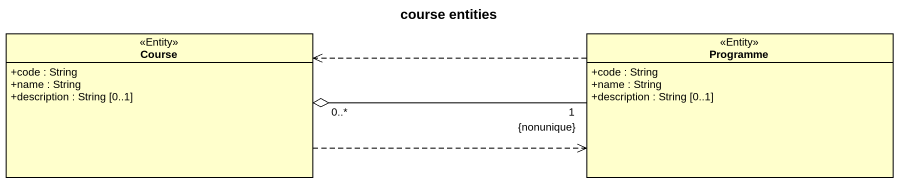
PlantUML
@startuml
title course entities
hide circle
hide empty members
skinparam classAttributeIconSize 0
class Course <<Entity>> {
  +code : String
  +name : String
  +description : String [0..1]
}
class Programme <<Entity>> {
  +code : String
  +name : String
  +description : String [0..1]
}
Course "0..*" o-right- "1\n{nonunique}" Programme
Course .right.> Programme
Programme .left.> Course
@enduml
